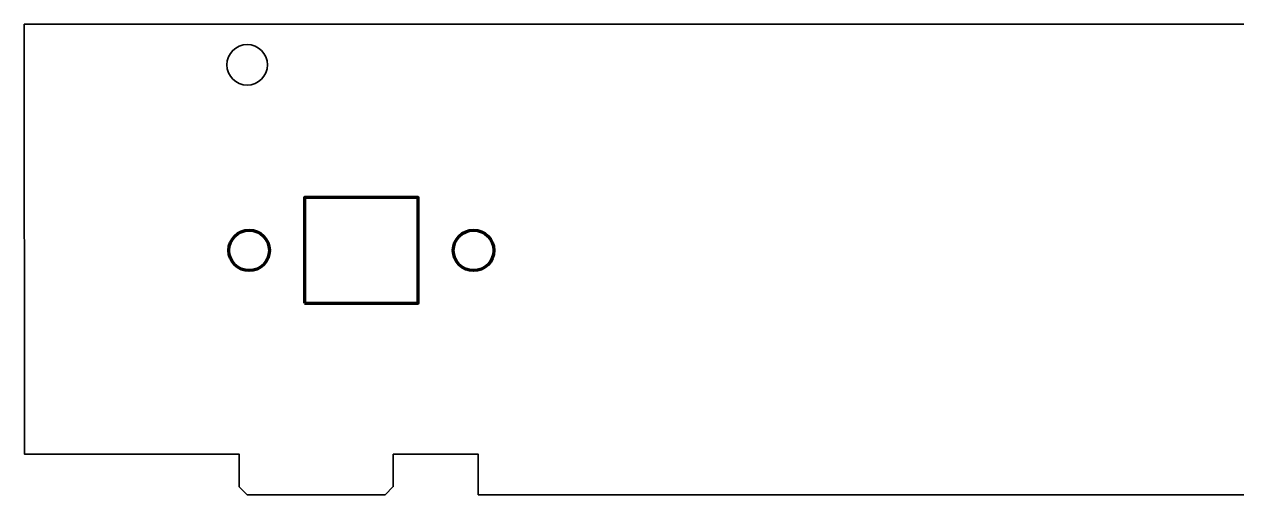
# Model space of a CAD drawing. Header units: millimetres. Extents: x 198 to 2216, y -826 to 151.
# Drawn here: x 261.3 to 410.9, y -86.1 to -28.1 of the extents above; entities that cross this region are included whole.
import ezdxf

# ---------------------------------------------------------------- set-up
doc = ezdxf.new("R2010")
doc.units = ezdxf.units.MM
doc.header["$MEASUREMENT"] = 0
doc.layers.add('Layer 1', color=7, linetype='Continuous')

msp = doc.modelspace()

# ---------------------------------------------------------------- linework, layer by layer
at = {"layer": 'Layer 1', "color": 250, "lineweight": 70}
msp.add_lwpolyline([(295.8579, -62.4597), (309.8579, -62.4597), (309.8579, -49.4597), (295.8579, -49.4597), (295.8579, -62.4597)], close=True, dxfattribs=at)
at = {"layer": 'Layer 1', "color": 250, "lineweight": 35}
msp.add_ellipse((288.765, -33.0823), major_axis=(0, 2.5), ratio=1, dxfattribs=at)
at = {"layer": 'Layer 1', "color": 250, "lineweight": 70}
for centre in [(289.0102, -55.9597), (316.6987, -55.9597)]:
    msp.add_ellipse(centre, major_axis=(0, 2.5), ratio=1, dxfattribs=at)
at = {"layer": 'Layer 1', "color": 250, "lineweight": 35}
msp.add_open_spline([(518.3607, -28.0812), (518.3607, -28.0812), (518.3607, -81.081), (518.3607, -81.081), (518.3607, -81.081), (491.8331, -81.081), (491.8331, -81.081), (491.8331, -81.081), (491.8331, -85.0823), (491.8331, -85.0823), (491.8331, -85.0823), (490.8311, -86.0843), (490.8311, -86.0843), (490.8311, -86.0843), (473.8348, -86.0843), (473.8348, -86.0843), (473.8348, -86.0843), (472.8378, -85.0872), (472.8378, -85.0872), (472.8378, -85.0872), (472.8378, -81.0871), (472.8378, -81.0871), (472.8378, -81.0871), (462.3336, -81.0871), (462.3336, -81.0871), (462.3336, -81.0871), (462.3336, -86.0878), (462.3336, -86.0878), (462.3336, -86.0878), (429.7554, -86.0885), (429.7554, -86.0885), (429.7554, -86.0885), (317.2729, -86.0891), (317.2729, -86.0891), (317.2729, -86.0891), (317.2729, -81.09), (317.2729, -81.09), (317.2729, -81.09), (306.7869, -81.09), (306.7869, -81.09), (306.7869, -81.09), (306.7869, -85.0918), (306.7869, -85.0918), (306.7869, -85.0918), (305.7864, -86.0922), (305.7864, -86.0922), (305.7864, -86.0922), (288.7868, -86.0922), (288.7868, -86.0922), (288.7868, -86.0922), (287.7988, -85.1042), (287.7988, -85.1042), (287.7988, -85.1042), (287.7988, -81.1065), (287.7988, -81.1065), (287.7988, -81.1065), (261.3032, -81.1065), (261.3032, -81.1065), (261.3032, -81.1065), (261.265, -28.0812), (261.265, -28.0812), (354.3701, -28.0812), (419.9108, -28.0828), (518.3607, -28.0812)], degree=3, knots=[0, 0, 0, 0, 0.04761905, 0.04761905, 0.04761905, 0.0952381, 0.0952381, 0.0952381, 0.14285714, 0.14285714, 0.14285714, 0.19047619, 0.19047619, 0.19047619, 0.23809524, 0.23809524, 0.23809524, 0.28571429, 0.28571429, 0.28571429, 0.33333333, 0.33333333, 0.33333333, 0.38095238, 0.38095238, 0.38095238, 0.42857143, 0.42857143, 0.42857143, 0.47619048, 0.47619048, 0.47619048, 0.52380952, 0.52380952, 0.52380952, 0.57142857, 0.57142857, 0.57142857, 0.61904762, 0.61904762, 0.61904762, 0.66666667, 0.66666667, 0.66666667, 0.71428571, 0.71428571, 0.71428571, 0.76190476, 0.76190476, 0.76190476, 0.80952381, 0.80952381, 0.80952381, 0.85714286, 0.85714286, 0.85714286, 0.9047619, 0.9047619, 0.9047619, 0.95238095, 0.95238095, 0.95238095, 1, 1, 1, 1], dxfattribs=at)

doc.saveas('drawing.dxf')
